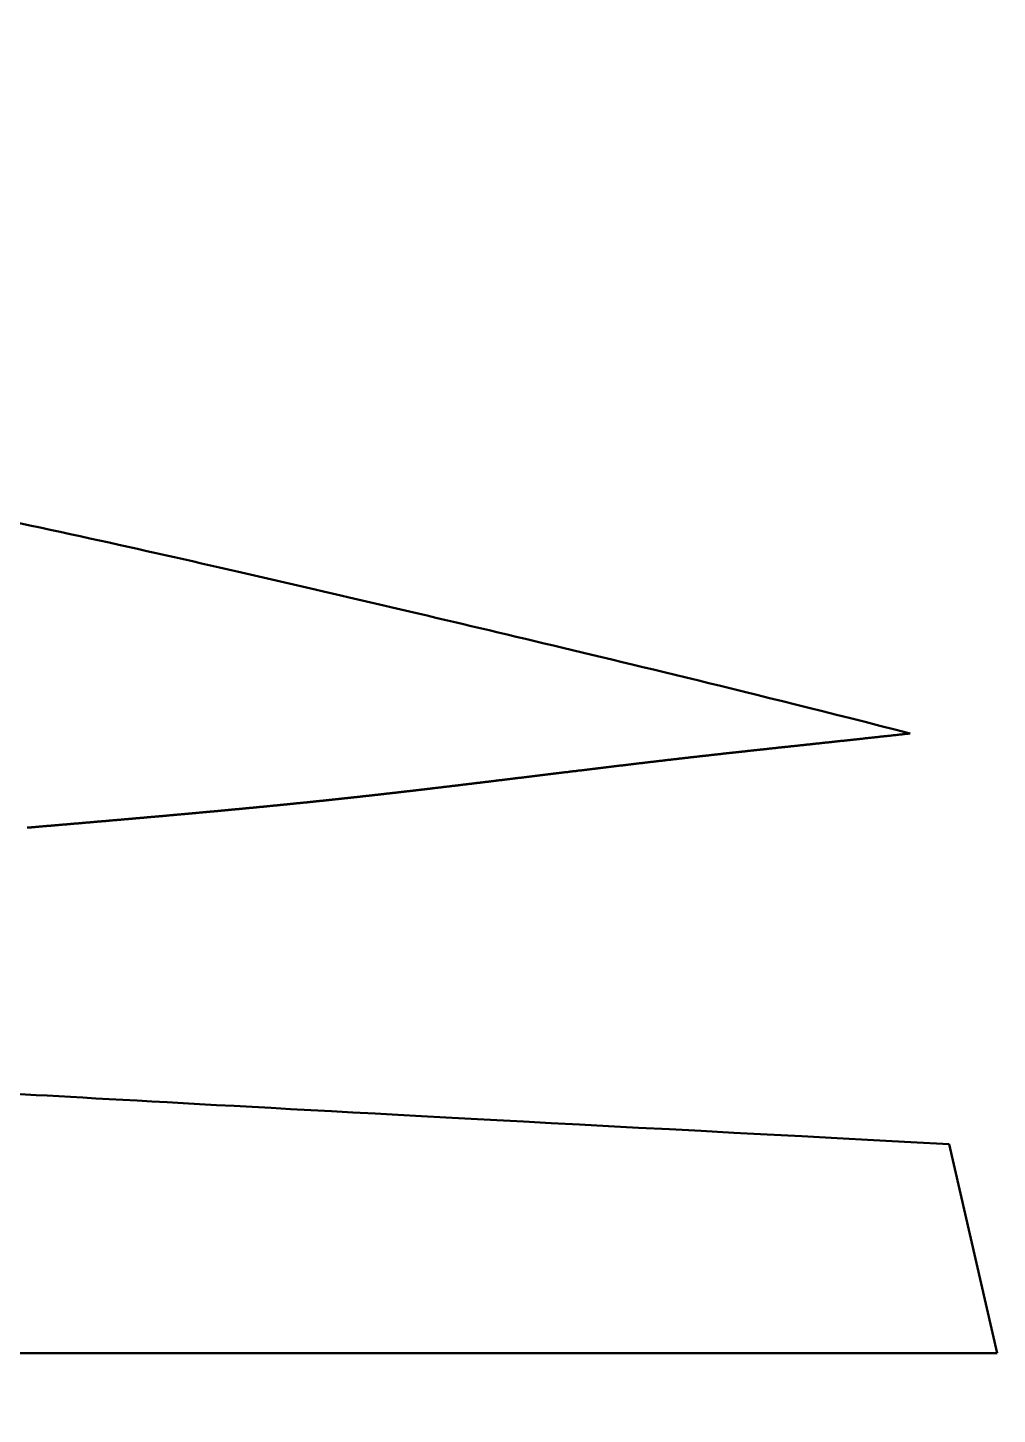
# Model space of a CAD drawing. Header units: millimetres. Extents: x -237 to 1000, y -57 to 526.
# Drawn here: x 389.7 to 450, y 334.2 to 420.4 of the extents above; entities that cross this region are included whole.
import ezdxf

# ---------------------------------------------------------------- set-up
doc = ezdxf.new("R2010")
doc.units = ezdxf.units.MM
doc.layers.add('Rez', color=30, linetype='Continuous', lineweight=50, true_color=0xff7f00)

# ---------------------------------------------------------------- blocks, each defined once
blk = doc.blocks.new('paluba')
at = {"layer": 'Rez'}
blk.add_open_spline([(59, 118), (99.863, 117.933), (138.777, 117.325), (167.556, 116.514), (199.579, 114.082), (229, 110), (253.693, 105.57), (283.892, 98.071), (321.995, 86.924), (354.017, 76.993), (375.095, 69.696), (383.202, 67.264), (402.457, 60.171), (417, 55)], degree=4, dxfattribs=at)
blk = doc.blocks.new('Bok')
at = {"layer": 'Rez'}
for q in [(436, 13), (50, 0)]:
    blk.add_line((439, 0), q, dxfattribs=at)
blk.add_open_spline([(201.554, 24), (216.628, 23.827), (233.191, 23.5), (250, 23), (267.266, 22.387), (281.734, 21.7), (297.61, 20.849), (313, 20), (336.366, 18.623), (348, 18), (366.513, 16.79), (384.516, 15.709), (436, 13)], degree=3, dxfattribs=at)
blk = doc.blocks.new('Stranica')
at = {"layer": 'Rez'}
for p, q in [((-433.514, -14.682), (-433.59, -14.674)), ((-433.438, -14.69), (-433.514, -14.682)), ((-433.362, -14.699), (-433.438, -14.69)), ((-433.286, -14.707), (-433.362, -14.699)), ((-433.211, -14.715), (-433.286, -14.707)), ((-433.136, -14.723), (-433.211, -14.715)), ((-433.061, -14.732), (-433.136, -14.723)), ((-432.987, -14.74), (-433.061, -14.732)), ((-432.913, -14.748), (-432.987, -14.74)), ((-432.839, -14.756), (-432.913, -14.748)), ((-432.765, -14.764), (-432.839, -14.756)), ((-432.691, -14.772), (-432.765, -14.764)), ((-432.618, -14.78), (-432.691, -14.772)), ((-432.545, -14.788), (-432.618, -14.78)), ((-432.473, -14.796), (-432.545, -14.788)), ((-432.4, -14.804), (-432.473, -14.796)), ((-432.328, -14.812), (-432.4, -14.804)), ((-432.257, -14.82), (-432.328, -14.812)), ((-432.185, -14.827), (-432.257, -14.82)), ((-432.114, -14.835), (-432.185, -14.827)), ((-432.043, -14.843), (-432.114, -14.835)), ((-431.972, -14.851), (-432.043, -14.843)), ((-431.901, -14.858), (-431.972, -14.851)), ((-431.831, -14.866), (-431.901, -14.858)), ((-431.761, -14.874), (-431.831, -14.866)), ((-431.691, -14.881), (-431.761, -14.874)), ((-431.621, -14.889), (-431.691, -14.881)), ((-431.552, -14.896), (-431.621, -14.889)), ((-431.483, -14.904), (-431.552, -14.896)), ((-431.414, -14.911), (-431.483, -14.904)), ((-431.346, -14.919), (-431.414, -14.911)), ((-431.277, -14.926), (-431.346, -14.919)), ((-431.209, -14.933), (-431.277, -14.926)), ((-431.141, -14.941), (-431.209, -14.933)), ((-431.074, -14.948), (-431.141, -14.941)), ((-431.006, -14.955), (-431.074, -14.948)), ((-430.939, -14.963), (-431.006, -14.955)), ((-430.872, -14.97), (-430.939, -14.963)), ((-430.805, -14.977), (-430.872, -14.97)), ((-430.739, -14.984), (-430.805, -14.977)), ((-430.673, -14.992), (-430.739, -14.984)), ((-430.607, -14.999), (-430.673, -14.992)), ((-430.541, -15.006), (-430.607, -14.999)), ((-430.475, -15.013), (-430.541, -15.006)), ((-430.41, -15.02), (-430.475, -15.013)), ((-430.345, -15.027), (-430.41, -15.02)), ((-430.28, -15.034), (-430.345, -15.027)), ((-430.215, -15.041), (-430.28, -15.034)), ((-430.15, -15.048), (-430.215, -15.041)), ((-430.086, -15.055), (-430.15, -15.048)), ((-430.022, -15.062), (-430.086, -15.055)), ((-429.958, -15.069), (-430.022, -15.062)), ((-429.895, -15.076), (-429.958, -15.069)), ((-429.831, -15.083), (-429.895, -15.076)), ((-429.768, -15.089), (-429.831, -15.083)), ((-429.705, -15.096), (-429.768, -15.089)), ((-429.642, -15.103), (-429.705, -15.096)), ((-429.579, -15.11), (-429.642, -15.103)), ((-429.517, -15.116), (-429.579, -15.11)), ((-429.455, -15.123), (-429.517, -15.116)), ((-429.392, -15.13), (-429.455, -15.123)), ((-429.331, -15.137), (-429.392, -15.13)), ((-429.269, -15.143), (-429.331, -15.137)), ((-429.208, -15.15), (-429.269, -15.143)), ((-429.146, -15.156), (-429.208, -15.15)), ((-429.085, -15.163), (-429.146, -15.156)), ((-429.024, -15.17), (-429.085, -15.163)), ((-428.964, -15.176), (-429.024, -15.17)), ((-428.903, -15.183), (-428.964, -15.176)), ((-428.843, -15.189), (-428.903, -15.183)), ((-428.782, -15.196), (-428.843, -15.189)), ((-428.722, -15.202), (-428.782, -15.196)), ((-428.663, -15.208), (-428.722, -15.202)), ((-428.603, -15.215), (-428.663, -15.208)), ((-428.544, -15.221), (-428.603, -15.215)), ((-428.484, -15.228), (-428.544, -15.221)), ((-428.425, -15.234), (-428.484, -15.228)), ((-428.366, -15.24), (-428.425, -15.234)), ((-428.308, -15.247), (-428.366, -15.24)), ((-428.249, -15.253), (-428.308, -15.247)), ((-428.191, -15.259), (-428.249, -15.253)), ((-428.132, -15.265), (-428.191, -15.259)), ((-428.074, -15.272), (-428.132, -15.265)), ((-428.016, -15.278), (-428.074, -15.272)), ((-427.959, -15.284), (-428.016, -15.278)), ((-427.901, -15.29), (-427.959, -15.284)), ((-427.844, -15.296), (-427.901, -15.29)), ((-427.786, -15.303), (-427.844, -15.296)), ((-427.729, -15.309), (-427.786, -15.303)), ((-427.672, -15.315), (-427.729, -15.309)), ((-427.615, -15.321), (-427.672, -15.315)), ((-427.559, -15.327), (-427.615, -15.321)), ((-427.502, -15.333), (-427.559, -15.327)), ((-427.446, -15.339), (-427.502, -15.333)), ((-427.39, -15.345), (-427.446, -15.339)), ((-427.333, -15.351), (-427.39, -15.345)), ((-427.278, -15.357), (-427.333, -15.351)), ((-427.222, -15.363), (-427.278, -15.357)), ((-427.166, -15.369), (-427.222, -15.363)), ((-427.111, -15.375), (-427.166, -15.369)), ((-427.055, -15.381), (-427.111, -15.375)), ((-427, -15.387), (-427.055, -15.381)), ((-426.945, -15.393), (-427, -15.387)), ((-426.89, -15.399), (-426.945, -15.393)), ((-426.835, -15.404), (-426.89, -15.399)), ((-426.78, -15.41), (-426.835, -15.404)), ((-426.726, -15.416), (-426.78, -15.41)), ((-426.672, -15.422), (-426.726, -15.416)), ((-426.617, -15.428), (-426.672, -15.422)), ((-426.563, -15.434), (-426.617, -15.428)), ((-426.509, -15.439), (-426.563, -15.434)), ((-426.455, -15.445), (-426.509, -15.439)), ((-426.401, -15.451), (-426.455, -15.445)), ((-426.348, -15.457), (-426.401, -15.451)), ((-426.294, -15.462), (-426.348, -15.457)), ((-426.241, -15.468), (-426.294, -15.462)), ((-426.187, -15.474), (-426.241, -15.468)), ((-426.134, -15.48), (-426.187, -15.474)), ((-426.081, -15.485), (-426.134, -15.48)), ((-426.028, -15.491), (-426.081, -15.485)), ((-425.975, -15.497), (-426.028, -15.491)), ((-425.922, -15.502), (-425.975, -15.497)), ((-425.87, -15.508), (-425.922, -15.502)), ((-425.817, -15.514), (-425.87, -15.508)), ((-425.765, -15.519), (-425.817, -15.514)), ((-425.712, -15.525), (-425.765, -15.519)), ((-425.66, -15.531), (-425.712, -15.525)), ((-425.608, -15.536), (-425.66, -15.531)), ((-425.556, -15.542), (-425.608, -15.536)), ((-425.504, -15.547), (-425.556, -15.542)), ((-425.452, -15.553), (-425.504, -15.547)), ((-425.4, -15.558), (-425.452, -15.553)), ((-425.348, -15.564), (-425.4, -15.558)), ((-425.297, -15.57), (-425.348, -15.564)), ((-425.245, -15.575), (-425.297, -15.57)), ((-425.194, -15.581), (-425.245, -15.575)), ((-425.143, -15.586), (-425.194, -15.581)), ((-425.091, -15.592), (-425.143, -15.586)), ((-425.04, -15.597), (-425.091, -15.592)), ((-424.989, -15.603), (-425.04, -15.597)), ((-424.938, -15.608), (-424.989, -15.603)), ((-424.887, -15.614), (-424.938, -15.608)), ((-424.836, -15.619), (-424.887, -15.614)), ((-424.786, -15.625), (-424.836, -15.619)), ((-424.735, -15.63), (-424.786, -15.625)), ((-424.684, -15.635), (-424.735, -15.63)), ((-424.634, -15.641), (-424.684, -15.635)), ((-424.583, -15.646), (-424.634, -15.641)), ((-424.533, -15.652), (-424.583, -15.646)), ((-424.483, -15.657), (-424.533, -15.652)), ((-424.432, -15.663), (-424.483, -15.657)), ((-424.382, -15.668), (-424.432, -15.663)), ((-424.332, -15.673), (-424.382, -15.668)), ((-424.282, -15.679), (-424.332, -15.673)), ((-424.232, -15.684), (-424.282, -15.679)), ((-424.182, -15.69), (-424.232, -15.684)), ((-424.132, -15.695), (-424.182, -15.69)), ((-424.082, -15.7), (-424.132, -15.695)), ((-424.033, -15.706), (-424.082, -15.7)), ((-423.983, -15.711), (-424.033, -15.706)), ((-423.933, -15.717), (-423.983, -15.711)), ((-423.884, -15.722), (-423.933, -15.717)), ((-423.834, -15.727), (-423.884, -15.722)), ((-423.785, -15.733), (-423.834, -15.727)), ((-423.735, -15.738), (-423.785, -15.733)), ((-423.686, -15.743), (-423.735, -15.738)), ((-423.636, -15.749), (-423.686, -15.743)), ((-423.587, -15.754), (-423.636, -15.749)), ((-423.538, -15.76), (-423.587, -15.754)), ((-423.488, -15.765), (-423.538, -15.76)), ((-423.439, -15.77), (-423.488, -15.765)), ((-423.39, -15.776), (-423.439, -15.77)), ((-423.341, -15.781), (-423.39, -15.776)), ((-423.292, -15.786), (-423.341, -15.781)), ((-423.243, -15.792), (-423.292, -15.786)), ((-423.193, -15.797), (-423.243, -15.792)), ((-423.144, -15.802), (-423.193, -15.797)), ((-423.095, -15.808), (-423.144, -15.802)), ((-423.046, -15.813), (-423.095, -15.808)), ((-422.997, -15.818), (-423.046, -15.813)), ((-422.949, -15.824), (-422.997, -15.818)), ((-422.9, -15.829), (-422.949, -15.824)), ((-422.851, -15.834), (-422.9, -15.829)), ((-422.802, -15.84), (-422.851, -15.834)), ((-422.753, -15.845), (-422.802, -15.84)), ((-422.704, -15.85), (-422.753, -15.845)), ((-422.655, -15.856), (-422.704, -15.85)), ((-422.607, -15.861), (-422.655, -15.856)), ((-422.558, -15.867), (-422.607, -15.861)), ((-422.509, -15.872), (-422.558, -15.867)), ((-422.46, -15.877), (-422.509, -15.872)), ((-422.411, -15.883), (-422.46, -15.877)), ((-422.363, -15.888), (-422.411, -15.883)), ((-422.314, -15.893), (-422.363, -15.888)), ((-422.265, -15.899), (-422.314, -15.893)), ((-422.216, -15.904), (-422.265, -15.899)), ((-422.168, -15.909), (-422.216, -15.904)), ((-422.119, -15.915), (-422.168, -15.909)), ((-422.07, -15.92), (-422.119, -15.915)), ((-422.021, -15.926), (-422.07, -15.92)), ((-421.973, -15.931), (-422.021, -15.926)), ((-421.924, -15.936), (-421.973, -15.931)), ((-421.875, -15.942), (-421.924, -15.936)), ((-421.826, -15.947), (-421.875, -15.942)), ((-421.777, -15.953), (-421.826, -15.947)), ((-421.729, -15.958), (-421.777, -15.953)), ((-421.68, -15.964), (-421.729, -15.958)), ((-421.631, -15.969), (-421.68, -15.964)), ((-421.582, -15.974), (-421.631, -15.969)), ((-421.533, -15.98), (-421.582, -15.974)), ((-421.484, -15.985), (-421.533, -15.98)), ((-421.435, -15.991), (-421.484, -15.985)), ((-421.386, -15.996), (-421.435, -15.991)), ((-421.337, -16.002), (-421.386, -15.996)), ((-421.288, -16.007), (-421.337, -16.002)), ((-421.239, -16.013), (-421.288, -16.007)), ((-421.19, -16.018), (-421.239, -16.013)), ((-421.141, -16.024), (-421.19, -16.018)), ((-421.092, -16.029), (-421.141, -16.024)), ((-421.043, -16.035), (-421.092, -16.029)), ((-420.994, -16.04), (-421.043, -16.035)), ((-420.944, -16.046), (-420.994, -16.04)), ((-420.895, -16.051), (-420.944, -16.046)), ((-420.846, -16.057), (-420.895, -16.051)), ((-420.796, -16.062), (-420.846, -16.057)), ((-420.747, -16.068), (-420.796, -16.062)), ((-420.698, -16.073), (-420.747, -16.068)), ((-420.648, -16.079), (-420.698, -16.073)), ((-420.599, -16.084), (-420.648, -16.079)), ((-420.549, -16.09), (-420.599, -16.084)), ((-420.499, -16.096), (-420.549, -16.09)), ((-420.45, -16.101), (-420.499, -16.096)), ((-420.4, -16.107), (-420.45, -16.101)), ((-420.35, -16.113), (-420.4, -16.107)), ((-420.3, -16.118), (-420.35, -16.113)), ((-420.251, -16.124), (-420.3, -16.118)), ((-420.201, -16.13), (-420.251, -16.124)), ((-420.151, -16.135), (-420.201, -16.13)), ((-420.101, -16.141), (-420.151, -16.135)), ((-420.05, -16.147), (-420.101, -16.141)), ((-420, -16.152), (-420.05, -16.147)), ((-419.95, -16.158), (-420, -16.152)), ((-419.9, -16.164), (-419.95, -16.158)), ((-419.849, -16.17), (-419.9, -16.164)), ((-419.799, -16.175), (-419.849, -16.17)), ((-419.748, -16.181), (-419.799, -16.175)), ((-419.698, -16.187), (-419.748, -16.181)), ((-419.647, -16.193), (-419.698, -16.187)), ((-419.596, -16.198), (-419.647, -16.193)), ((-419.545, -16.204), (-419.596, -16.198)), ((-419.494, -16.21), (-419.545, -16.204)), ((-419.443, -16.216), (-419.494, -16.21)), ((-419.392, -16.222), (-419.443, -16.216)), ((-419.341, -16.228), (-419.392, -16.222)), ((-419.29, -16.234), (-419.341, -16.228)), ((-419.239, -16.24), (-419.29, -16.234)), ((-419.187, -16.245), (-419.239, -16.24)), ((-419.136, -16.251), (-419.187, -16.245)), ((-419.084, -16.257), (-419.136, -16.251)), ((-419.033, -16.263), (-419.084, -16.257)), ((-418.981, -16.269), (-419.033, -16.263)), ((-418.929, -16.275), (-418.981, -16.269)), ((-418.877, -16.281), (-418.929, -16.275)), ((-418.825, -16.287), (-418.877, -16.281)), ((-418.773, -16.293), (-418.825, -16.287)), ((-418.721, -16.299), (-418.773, -16.293)), ((-418.669, -16.306), (-418.721, -16.299)), ((-418.616, -16.312), (-418.669, -16.306)), ((-418.564, -16.318), (-418.616, -16.312)), ((-418.511, -16.324), (-418.564, -16.318)), ((-418.459, -16.33), (-418.511, -16.324)), ((-418.406, -16.336), (-418.459, -16.33)), ((-418.353, -16.342), (-418.406, -16.336)), ((-418.301, -16.348), (-418.353, -16.342)), ((-418.248, -16.355), (-418.301, -16.348)), ((-418.195, -16.361), (-418.248, -16.355)), ((-418.142, -16.367), (-418.195, -16.361)), ((-418.089, -16.373), (-418.142, -16.367)), ((-418.036, -16.379), (-418.089, -16.373)), ((-417.983, -16.386), (-418.036, -16.379)), ((-417.929, -16.392), (-417.983, -16.386)), ((-417.876, -16.398), (-417.929, -16.392)), ((-417.823, -16.404), (-417.876, -16.398)), ((-417.769, -16.411), (-417.823, -16.404)), ((-417.715, -16.417), (-417.769, -16.411)), ((-417.662, -16.423), (-417.715, -16.417)), ((-417.608, -16.43), (-417.662, -16.423)), ((-417.554, -16.436), (-417.608, -16.43)), ((-417.501, -16.442), (-417.554, -16.436)), ((-417.447, -16.449), (-417.501, -16.442)), ((-417.393, -16.455), (-417.447, -16.449)), ((-417.339, -16.461), (-417.393, -16.455)), ((-417.285, -16.468), (-417.339, -16.461)), ((-417.231, -16.474), (-417.285, -16.468)), ((-417.177, -16.481), (-417.231, -16.474)), ((-417.122, -16.487), (-417.177, -16.481)), ((-417.068, -16.493), (-417.122, -16.487)), ((-417.014, -16.5), (-417.068, -16.493)), ((-416.959, -16.506), (-417.014, -16.5)), ((-416.905, -16.513), (-416.959, -16.506)), ((-416.851, -16.519), (-416.905, -16.513)), ((-416.796, -16.526), (-416.851, -16.519)), ((-416.741, -16.532), (-416.796, -16.526)), ((-416.687, -16.539), (-416.741, -16.532)), ((-416.632, -16.545), (-416.687, -16.539)), ((-416.577, -16.552), (-416.632, -16.545)), ((-416.523, -16.558), (-416.577, -16.552)), ((-416.468, -16.565), (-416.523, -16.558)), ((-416.413, -16.571), (-416.468, -16.565)), ((-416.358, -16.578), (-416.413, -16.571)), ((-416.303, -16.584), (-416.358, -16.578)), ((-416.248, -16.591), (-416.303, -16.584)), ((-416.193, -16.597), (-416.248, -16.591)), ((-416.138, -16.604), (-416.193, -16.597)), ((-416.082, -16.611), (-416.138, -16.604)), ((-416.027, -16.617), (-416.082, -16.611)), ((-415.972, -16.624), (-416.027, -16.617)), ((-415.917, -16.63), (-415.972, -16.624)), ((-415.861, -16.637), (-415.917, -16.63)), ((-415.806, -16.644), (-415.861, -16.637)), ((-415.751, -16.65), (-415.806, -16.644)), ((-415.695, -16.657), (-415.751, -16.65)), ((-415.64, -16.663), (-415.695, -16.657)), ((-415.584, -16.67), (-415.64, -16.663)), ((-415.529, -16.677), (-415.584, -16.67)), ((-415.473, -16.683), (-415.529, -16.677)), ((-415.417, -16.69), (-415.473, -16.683)), ((-415.362, -16.697), (-415.417, -16.69)), ((-415.306, -16.703), (-415.362, -16.697)), ((-415.25, -16.71), (-415.306, -16.703)), ((-415.195, -16.717), (-415.25, -16.71)), ((-415.139, -16.724), (-415.195, -16.717)), ((-415.083, -16.73), (-415.139, -16.724)), ((-415.027, -16.737), (-415.083, -16.73)), ((-414.971, -16.744), (-415.027, -16.737)), ((-414.915, -16.75), (-414.971, -16.744)), ((-414.86, -16.757), (-414.915, -16.75)), ((-414.804, -16.764), (-414.86, -16.757)), ((-414.748, -16.771), (-414.804, -16.764)), ((-414.692, -16.777), (-414.748, -16.771)), ((-414.636, -16.784), (-414.692, -16.777)), ((-414.58, -16.791), (-414.636, -16.784)), ((-414.524, -16.798), (-414.58, -16.791)), ((-414.467, -16.804), (-414.524, -16.798)), ((-414.411, -16.811), (-414.467, -16.804)), ((-414.355, -16.818), (-414.411, -16.811)), ((-414.299, -16.825), (-414.355, -16.818)), ((-414.243, -16.832), (-414.299, -16.825)), ((-414.187, -16.838), (-414.243, -16.832)), ((-414.131, -16.845), (-414.187, -16.838)), ((-414.074, -16.852), (-414.131, -16.845)), ((-414.018, -16.859), (-414.074, -16.852)), ((-413.962, -16.865), (-414.018, -16.859)), ((-413.906, -16.872), (-413.962, -16.865)), ((-413.849, -16.879), (-413.906, -16.872)), ((-413.793, -16.886), (-413.849, -16.879)), ((-413.737, -16.893), (-413.793, -16.886)), ((-413.681, -16.9), (-413.737, -16.893)), ((-413.624, -16.906), (-413.681, -16.9)), ((-413.568, -16.913), (-413.624, -16.906)), ((-413.512, -16.92), (-413.568, -16.913)), ((-413.455, -16.927), (-413.512, -16.92)), ((-413.399, -16.934), (-413.455, -16.927)), ((-413.343, -16.94), (-413.399, -16.934)), ((-413.286, -16.947), (-413.343, -16.94)), ((-413.23, -16.954), (-413.286, -16.947)), ((-413.174, -16.961), (-413.23, -16.954)), ((-413.117, -16.968), (-413.174, -16.961)), ((-413.061, -16.975), (-413.117, -16.968)), ((-413.004, -16.982), (-413.061, -16.975)), ((-412.948, -16.988), (-413.004, -16.982)), ((-412.892, -16.995), (-412.948, -16.988)), ((-412.835, -17.002), (-412.892, -16.995)), ((-412.779, -17.009), (-412.835, -17.002)), ((-412.723, -17.016), (-412.779, -17.009)), ((-412.666, -17.023), (-412.723, -17.016)), ((-412.61, -17.029), (-412.666, -17.023)), ((-412.554, -17.036), (-412.61, -17.029)), ((-412.497, -17.043), (-412.554, -17.036)), ((-412.441, -17.05), (-412.497, -17.043)), ((-412.385, -17.057), (-412.441, -17.05)), ((-412.328, -17.064), (-412.385, -17.057)), ((-412.272, -17.071), (-412.328, -17.064)), ((-412.216, -17.077), (-412.272, -17.071)), ((-412.159, -17.084), (-412.216, -17.077)), ((-412.103, -17.091), (-412.159, -17.084)), ((-412.047, -17.098), (-412.103, -17.091)), ((-411.991, -17.105), (-412.047, -17.098)), ((-411.934, -17.112), (-411.991, -17.105)), ((-411.878, -17.118), (-411.934, -17.112)), ((-411.822, -17.125), (-411.878, -17.118)), ((-411.766, -17.132), (-411.822, -17.125)), ((-411.709, -17.139), (-411.766, -17.132)), ((-411.653, -17.146), (-411.709, -17.139)), ((-411.597, -17.153), (-411.653, -17.146)), ((-411.541, -17.16), (-411.597, -17.153)), ((-411.485, -17.166), (-411.541, -17.16)), ((-411.429, -17.173), (-411.485, -17.166)), ((-411.373, -17.18), (-411.429, -17.173)), ((-411.317, -17.187), (-411.373, -17.18)), ((-411.261, -17.194), (-411.317, -17.187)), ((-411.205, -17.201), (-411.261, -17.194)), ((-411.149, -17.207), (-411.205, -17.201)), ((-411.093, -17.214), (-411.149, -17.207)), ((-411.037, -17.221), (-411.093, -17.214)), ((-410.981, -17.228), (-411.037, -17.221)), ((-410.925, -17.235), (-410.981, -17.228)), ((-410.869, -17.241), (-410.925, -17.235)), ((-410.813, -17.248), (-410.869, -17.241)), ((-410.757, -17.255), (-410.813, -17.248)), ((-410.702, -17.262), (-410.757, -17.255)), ((-410.646, -17.269), (-410.702, -17.262)), ((-410.59, -17.276), (-410.646, -17.269)), ((-410.535, -17.282), (-410.59, -17.276)), ((-410.479, -17.289), (-410.535, -17.282)), ((-410.423, -17.296), (-410.479, -17.289)), ((-410.368, -17.303), (-410.423, -17.296)), ((-410.312, -17.309), (-410.368, -17.303)), ((-410.257, -17.316), (-410.312, -17.309)), ((-410.201, -17.323), (-410.257, -17.316)), ((-410.146, -17.33), (-410.201, -17.323)), ((-410.09, -17.336), (-410.146, -17.33)), ((-410.035, -17.343), (-410.09, -17.336)), ((-409.98, -17.35), (-410.035, -17.343)), ((-409.924, -17.357), (-409.98, -17.35)), ((-409.869, -17.363), (-409.924, -17.357)), ((-409.814, -17.37), (-409.869, -17.363)), ((-409.759, -17.377), (-409.814, -17.37)), ((-409.704, -17.384), (-409.759, -17.377)), ((-409.649, -17.39), (-409.704, -17.384)), ((-409.594, -17.397), (-409.649, -17.39)), ((-409.539, -17.404), (-409.594, -17.397)), ((-409.484, -17.411), (-409.539, -17.404)), ((-409.429, -17.417), (-409.484, -17.411)), ((-409.374, -17.424), (-409.429, -17.417)), ((-409.319, -17.431), (-409.374, -17.424)), ((-409.265, -17.437), (-409.319, -17.431)), ((-409.21, -17.444), (-409.265, -17.437)), ((-409.155, -17.451), (-409.21, -17.444)), ((-409.101, -17.457), (-409.155, -17.451)), ((-409.046, -17.464), (-409.101, -17.457)), ((-408.992, -17.471), (-409.046, -17.464)), ((-408.937, -17.477), (-408.992, -17.471)), ((-408.883, -17.484), (-408.937, -17.477)), ((-408.829, -17.49), (-408.883, -17.484)), ((-408.774, -17.497), (-408.829, -17.49)), ((-408.72, -17.504), (-408.774, -17.497)), ((-408.666, -17.51), (-408.72, -17.504)), ((-408.612, -17.517), (-408.666, -17.51)), ((-408.558, -17.523), (-408.612, -17.517)), ((-408.504, -17.53), (-408.558, -17.523)), ((-408.45, -17.537), (-408.504, -17.53)), ((-408.396, -17.543), (-408.45, -17.537)), ((-408.342, -17.55), (-408.396, -17.543)), ((-408.289, -17.556), (-408.342, -17.55)), ((-408.235, -17.563), (-408.289, -17.556)), ((-408.181, -17.569), (-408.235, -17.563)), ((-408.128, -17.576), (-408.181, -17.569)), ((-408.074, -17.582), (-408.128, -17.576)), ((-408.021, -17.589), (-408.074, -17.582)), ((-407.968, -17.595), (-408.021, -17.589)), ((-407.914, -17.602), (-407.968, -17.595)), ((-407.861, -17.608), (-407.914, -17.602)), ((-407.808, -17.615), (-407.861, -17.608)), ((-407.755, -17.621), (-407.808, -17.615)), ((-407.702, -17.628), (-407.755, -17.621)), ((-407.649, -17.634), (-407.702, -17.628)), ((-407.596, -17.64), (-407.649, -17.634)), ((-407.544, -17.647), (-407.596, -17.64)), ((-407.491, -17.653), (-407.544, -17.647)), ((-407.438, -17.66), (-407.491, -17.653)), ((-407.386, -17.666), (-407.438, -17.66)), ((-407.333, -17.672), (-407.386, -17.666)), ((-407.281, -17.679), (-407.333, -17.672)), ((-407.229, -17.685), (-407.281, -17.679)), ((-407.176, -17.691), (-407.229, -17.685)), ((-407.124, -17.698), (-407.176, -17.691)), ((-407.072, -17.704), (-407.124, -17.698)), ((-407.02, -17.71), (-407.072, -17.704)), ((-406.968, -17.717), (-407.02, -17.71)), ((-406.916, -17.723), (-406.968, -17.717)), ((-406.865, -17.729), (-406.916, -17.723)), ((-406.813, -17.736), (-406.865, -17.729)), ((-406.762, -17.742), (-406.813, -17.736)), ((-406.71, -17.748), (-406.762, -17.742)), ((-406.659, -17.754), (-406.71, -17.748)), ((-406.607, -17.76), (-406.659, -17.754)), ((-406.556, -17.767), (-406.607, -17.76)), ((-406.505, -17.773), (-406.556, -17.767)), ((-406.454, -17.779), (-406.505, -17.773)), ((-406.403, -17.785), (-406.454, -17.779)), ((-406.352, -17.791), (-406.403, -17.785)), ((-406.301, -17.797), (-406.352, -17.791)), ((-406.251, -17.804), (-406.301, -17.797)), ((-406.2, -17.81), (-406.251, -17.804)), ((-406.15, -17.816), (-406.2, -17.81)), ((-406.099, -17.822), (-406.15, -17.816)), ((-406.049, -17.828), (-406.099, -17.822)), ((-405.999, -17.834), (-406.049, -17.828)), ((-405.949, -17.84), (-405.999, -17.834)), ((-405.899, -17.846), (-405.949, -17.84)), ((-405.849, -17.852), (-405.899, -17.846)), ((-405.799, -17.858), (-405.849, -17.852)), ((-405.749, -17.864), (-405.799, -17.858)), ((-405.7, -17.87), (-405.749, -17.864)), ((-405.65, -17.876), (-405.7, -17.87)), ((-405.601, -17.882), (-405.65, -17.876)), ((-405.551, -17.888), (-405.601, -17.882)), ((-405.502, -17.894), (-405.551, -17.888)), ((-405.453, -17.9), (-405.502, -17.894)), ((-405.404, -17.906), (-405.453, -17.9)), ((-405.355, -17.911), (-405.404, -17.906)), ((-405.306, -17.917), (-405.355, -17.911)), ((-405.258, -17.923), (-405.306, -17.917)), ((-405.209, -17.929), (-405.258, -17.923)), ((-405.161, -17.935), (-405.209, -17.929)), ((-405.112, -17.94), (-405.161, -17.935)), ((-405.064, -17.946), (-405.112, -17.94)), ((-405.016, -17.952), (-405.064, -17.946)), ((-404.968, -17.958), (-405.016, -17.952)), ((-404.92, -17.963), (-404.968, -17.958)), ((-404.872, -17.969), (-404.92, -17.963)), ((-404.824, -17.975), (-404.872, -17.969)), ((-404.777, -17.981), (-404.824, -17.975)), ((-404.729, -17.986), (-404.777, -17.981)), ((-404.682, -17.992), (-404.729, -17.986)), ((-404.635, -17.998), (-404.682, -17.992)), ((-404.587, -18.003), (-404.635, -17.998)), ((-404.54, -18.009), (-404.587, -18.003)), ((-404.493, -18.014), (-404.54, -18.009)), ((-404.446, -18.02), (-404.493, -18.014)), ((-404.399, -18.026), (-404.446, -18.02)), ((-404.353, -18.031), (-404.399, -18.026)), ((-404.306, -18.037), (-404.353, -18.031)), ((-404.259, -18.042), (-404.306, -18.037)), ((-404.213, -18.048), (-404.259, -18.042)), ((-404.167, -18.053), (-404.213, -18.048)), ((-404.12, -18.059), (-404.167, -18.053)), ((-404.074, -18.064), (-404.12, -18.059)), ((-404.028, -18.07), (-404.074, -18.064)), ((-403.982, -18.075), (-404.028, -18.07)), ((-403.936, -18.081), (-403.982, -18.075)), ((-403.89, -18.086), (-403.936, -18.081)), ((-403.844, -18.091), (-403.89, -18.086)), ((-403.799, -18.097), (-403.844, -18.091)), ((-403.753, -18.102), (-403.799, -18.097)), ((-403.708, -18.108), (-403.753, -18.102)), ((-403.662, -18.113), (-403.708, -18.108)), ((-403.617, -18.118), (-403.662, -18.113)), ((-403.572, -18.124), (-403.617, -18.118)), ((-403.527, -18.129), (-403.572, -18.124)), ((-403.482, -18.134), (-403.527, -18.129)), ((-403.437, -18.139), (-403.482, -18.134)), ((-403.392, -18.145), (-403.437, -18.139)), ((-403.347, -18.15), (-403.392, -18.145)), ((-403.303, -18.155), (-403.347, -18.15)), ((-403.258, -18.161), (-403.303, -18.155)), ((-403.213, -18.166), (-403.258, -18.161)), ((-403.169, -18.171), (-403.213, -18.166)), ((-403.125, -18.176), (-403.169, -18.171)), ((-403.08, -18.181), (-403.125, -18.176)), ((-403.036, -18.187), (-403.08, -18.181)), ((-402.992, -18.192), (-403.036, -18.187)), ((-402.948, -18.197), (-402.992, -18.192)), ((-402.904, -18.202), (-402.948, -18.197)), ((-402.86, -18.207), (-402.904, -18.202)), ((-402.816, -18.212), (-402.86, -18.207)), ((-402.773, -18.217), (-402.816, -18.212)), ((-402.729, -18.222), (-402.773, -18.217)), ((-402.685, -18.227), (-402.729, -18.222)), ((-402.642, -18.233), (-402.685, -18.227)), ((-402.598, -18.238), (-402.642, -18.233)), ((-402.555, -18.243), (-402.598, -18.238)), ((-402.512, -18.248), (-402.555, -18.243)), ((-402.469, -18.253), (-402.512, -18.248)), ((-402.426, -18.258), (-402.469, -18.253)), ((-402.382, -18.263), (-402.426, -18.258)), ((-402.34, -18.268), (-402.382, -18.263)), ((-402.297, -18.273), (-402.34, -18.268)), ((-402.254, -18.278), (-402.297, -18.273)), ((-402.211, -18.283), (-402.254, -18.278)), ((-402.168, -18.288), (-402.211, -18.283)), ((-402.126, -18.292), (-402.168, -18.288)), ((-402.083, -18.297), (-402.126, -18.292)), ((-402.041, -18.302), (-402.083, -18.297)), ((-401.998, -18.307), (-402.041, -18.302)), ((-401.956, -18.312), (-401.998, -18.307)), ((-401.914, -18.317), (-401.956, -18.312)), ((-401.871, -18.322), (-401.914, -18.317)), ((-401.829, -18.327), (-401.871, -18.322)), ((-401.787, -18.332), (-401.829, -18.327)), ((-401.745, -18.336), (-401.787, -18.332)), ((-401.703, -18.341), (-401.745, -18.336)), ((-401.661, -18.346), (-401.703, -18.341)), ((-401.619, -18.351), (-401.661, -18.346)), ((-401.578, -18.356), (-401.619, -18.351)), ((-401.536, -18.36), (-401.578, -18.356)), ((-401.494, -18.365), (-401.536, -18.36)), ((-401.453, -18.37), (-401.494, -18.365)), ((-401.411, -18.375), (-401.453, -18.37)), ((-401.37, -18.379), (-401.411, -18.375)), ((-401.328, -18.384), (-401.37, -18.379)), ((-401.287, -18.389), (-401.328, -18.384)), ((-401.245, -18.394), (-401.287, -18.389)), ((-401.204, -18.398), (-401.245, -18.394)), ((-401.163, -18.403), (-401.204, -18.398)), ((-401.122, -18.408), (-401.163, -18.403)), ((-401.081, -18.412), (-401.122, -18.408)), ((-401.04, -18.417), (-401.081, -18.412)), ((-400.999, -18.422), (-401.04, -18.417)), ((-400.958, -18.426), (-400.999, -18.422)), ((-400.917, -18.431), (-400.958, -18.426)), ((-400.876, -18.436), (-400.917, -18.431)), ((-400.836, -18.44), (-400.876, -18.436)), ((-400.795, -18.445), (-400.836, -18.44)), ((-400.754, -18.449), (-400.795, -18.445)), ((-400.714, -18.454), (-400.754, -18.449)), ((-400.673, -18.459), (-400.714, -18.454)), ((-400.633, -18.463), (-400.673, -18.459)), ((-400.592, -18.468), (-400.633, -18.463)), ((-400.552, -18.472), (-400.592, -18.468)), ((-400.511, -18.477), (-400.552, -18.472)), ((-400.471, -18.481), (-400.511, -18.477)), ((-400.431, -18.486), (-400.471, -18.481)), ((-400.391, -18.49), (-400.431, -18.486)), ((-400.35, -18.495), (-400.391, -18.49)), ((-400.31, -18.499), (-400.35, -18.495)), ((-400.27, -18.504), (-400.31, -18.499)), ((-400.23, -18.508), (-400.27, -18.504)), ((-400.19, -18.513), (-400.23, -18.508)), ((-400.15, -18.517), (-400.19, -18.513)), ((-400.11, -18.522), (-400.15, -18.517)), ((-400.071, -18.526), (-400.11, -18.522)), ((-400.031, -18.531), (-400.071, -18.526)), ((-399.991, -18.535), (-400.031, -18.531)), ((-399.951, -18.54), (-399.991, -18.535)), ((-399.912, -18.544), (-399.951, -18.54)), ((-399.872, -18.548), (-399.912, -18.544)), ((-399.832, -18.553), (-399.872, -18.548)), ((-399.793, -18.557), (-399.832, -18.553)), ((-399.753, -18.562), (-399.793, -18.557)), ((-399.714, -18.566), (-399.753, -18.562)), ((-399.674, -18.57), (-399.714, -18.566)), ((-399.635, -18.575), (-399.674, -18.57)), ((-399.595, -18.579), (-399.635, -18.575)), ((-399.556, -18.583), (-399.595, -18.579)), ((-399.517, -18.588), (-399.556, -18.583)), ((-399.477, -18.592), (-399.517, -18.588)), ((-399.438, -18.596), (-399.477, -18.592)), ((-399.399, -18.601), (-399.438, -18.596)), ((-399.36, -18.605), (-399.399, -18.601)), ((-399.321, -18.609), (-399.36, -18.605)), ((-399.282, -18.614), (-399.321, -18.609)), ((-399.243, -18.618), (-399.282, -18.614)), ((-399.203, -18.622), (-399.243, -18.618)), ((-399.164, -18.627), (-399.203, -18.622)), ((-399.125, -18.631), (-399.164, -18.627)), ((-399.086, -18.635), (-399.125, -18.631)), ((-399.048, -18.639), (-399.086, -18.635)), ((-399.009, -18.644), (-399.048, -18.639)), ((-398.97, -18.648), (-399.009, -18.644)), ((-398.931, -18.652), (-398.97, -18.648)), ((-398.892, -18.656), (-398.931, -18.652)), ((-398.853, -18.661), (-398.892, -18.656)), ((-398.814, -18.665), (-398.853, -18.661)), ((-398.776, -18.669), (-398.814, -18.665)), ((-398.737, -18.673), (-398.776, -18.669)), ((-398.698, -18.677), (-398.737, -18.673)), ((-398.66, -18.682), (-398.698, -18.677)), ((-398.621, -18.686), (-398.66, -18.682)), ((-398.582, -18.69), (-398.621, -18.686)), ((-398.544, -18.694), (-398.582, -18.69)), ((-398.505, -18.698), (-398.544, -18.694)), ((-398.467, -18.703), (-398.505, -18.698)), ((-398.428, -18.707), (-398.467, -18.703)), ((-398.389, -18.711), (-398.428, -18.707)), ((-398.351, -18.715), (-398.389, -18.711)), ((-398.312, -18.719), (-398.351, -18.715)), ((-398.274, -18.723), (-398.312, -18.719)), ((-398.235, -18.728), (-398.274, -18.723)), ((-398.197, -18.732), (-398.235, -18.728)), ((-398.159, -18.736), (-398.197, -18.732)), ((-398.12, -18.74), (-398.159, -18.736)), ((-398.082, -18.744), (-398.12, -18.74)), ((-398.043, -18.748), (-398.082, -18.744)), ((-398.005, -18.752), (-398.043, -18.748)), ((-397.967, -18.756), (-398.005, -18.752)), ((-397.928, -18.76), (-397.967, -18.756)), ((-397.89, -18.765), (-397.928, -18.76)), ((-397.852, -18.769), (-397.89, -18.765)), ((-397.813, -18.773), (-397.852, -18.769)), ((-397.775, -18.777), (-397.813, -18.773)), ((-397.737, -18.781), (-397.775, -18.777)), ((-397.699, -18.785), (-397.737, -18.781)), ((-397.66, -18.789), (-397.699, -18.785)), ((-397.622, -18.793), (-397.66, -18.789)), ((-397.584, -18.797), (-397.622, -18.793)), ((-397.546, -18.801), (-397.584, -18.797)), ((-397.507, -18.805), (-397.546, -18.801)), ((-397.469, -18.809), (-397.507, -18.805)), ((-397.431, -18.813), (-397.469, -18.809)), ((-397.393, -18.817), (-397.431, -18.813)), ((-397.354, -18.821), (-397.393, -18.817)), ((-397.316, -18.825), (-397.354, -18.821)), ((-397.278, -18.829), (-397.316, -18.825)), ((-397.24, -18.833), (-397.278, -18.829)), ((-397.202, -18.838), (-397.24, -18.833)), ((-397.163, -18.842), (-397.202, -18.838)), ((-397.125, -18.846), (-397.163, -18.842)), ((-397.087, -18.85), (-397.125, -18.846)), ((-397.049, -18.854), (-397.087, -18.85)), ((-397.011, -18.858), (-397.049, -18.854)), ((-396.972, -18.862), (-397.011, -18.858)), ((-396.934, -18.866), (-396.972, -18.862)), ((-396.896, -18.87), (-396.934, -18.866)), ((-396.858, -18.874), (-396.896, -18.87)), ((-396.82, -18.878), (-396.858, -18.874)), ((-396.781, -18.881), (-396.82, -18.878)), ((-396.743, -18.885), (-396.781, -18.881)), ((-396.705, -18.889), (-396.743, -18.885)), ((-396.667, -18.893), (-396.705, -18.889)), ((-396.629, -18.897), (-396.667, -18.893)), ((-396.59, -18.901), (-396.629, -18.897)), ((-396.552, -18.905), (-396.59, -18.901)), ((-396.514, -18.909), (-396.552, -18.905)), ((-396.476, -18.913), (-396.514, -18.909)), ((-396.437, -18.917), (-396.476, -18.913)), ((-396.399, -18.921), (-396.437, -18.917)), ((-396.361, -18.925), (-396.399, -18.921)), ((-396.322, -18.929), (-396.361, -18.925)), ((-396.284, -18.933), (-396.322, -18.929)), ((-396.246, -18.937), (-396.284, -18.933)), ((-396.208, -18.941), (-396.246, -18.937)), ((-396.169, -18.945), (-396.208, -18.941)), ((-396.131, -18.949), (-396.169, -18.945)), ((-396.093, -18.953), (-396.131, -18.949)), ((-396.054, -18.957), (-396.093, -18.953)), ((-396.016, -18.961), (-396.054, -18.957)), ((-395.977, -18.965), (-396.016, -18.961)), ((-395.939, -18.968), (-395.977, -18.965)), ((-395.901, -18.972), (-395.939, -18.968)), ((-395.862, -18.976), (-395.901, -18.972)), ((-395.824, -18.98), (-395.862, -18.976)), ((-395.785, -18.984), (-395.824, -18.98)), ((-395.747, -18.988), (-395.785, -18.984)), ((-395.708, -18.992), (-395.747, -18.988)), ((-395.67, -18.996), (-395.708, -18.992)), ((-395.631, -19), (-395.67, -18.996)), ((-395.593, -19.004), (-395.631, -19)), ((-395.554, -19.008), (-395.593, -19.004)), ((-395.515, -19.012), (-395.554, -19.008)), ((-395.477, -19.016), (-395.515, -19.012)), ((-395.438, -19.019), (-395.477, -19.016)), ((-395.399, -19.023), (-395.438, -19.019)), ((-395.361, -19.027), (-395.399, -19.023)), ((-395.322, -19.031), (-395.361, -19.027)), ((-395.283, -19.035), (-395.322, -19.031)), ((-395.244, -19.039), (-395.283, -19.035)), ((-395.206, -19.043), (-395.244, -19.039)), ((-395.167, -19.047), (-395.206, -19.043)), ((-395.128, -19.051), (-395.167, -19.047)), ((-395.089, -19.055), (-395.128, -19.051)), ((-395.05, -19.059), (-395.089, -19.055)), ((-395.011, -19.062), (-395.05, -19.059)), ((-394.972, -19.066), (-395.011, -19.062)), ((-394.933, -19.07), (-394.972, -19.066)), ((-394.894, -19.074), (-394.933, -19.07)), ((-394.855, -19.078), (-394.894, -19.074)), ((-394.816, -19.082), (-394.855, -19.078)), ((-394.777, -19.086), (-394.816, -19.082)), ((-394.738, -19.09), (-394.777, -19.086)), ((-394.699, -19.094), (-394.738, -19.09)), ((-394.66, -19.098), (-394.699, -19.094)), ((-394.62, -19.101), (-394.66, -19.098)), ((-394.581, -19.105), (-394.62, -19.101)), ((-394.542, -19.109), (-394.581, -19.105)), ((-394.502, -19.113), (-394.542, -19.109)), ((-394.463, -19.117), (-394.502, -19.113)), ((-394.424, -19.121), (-394.463, -19.117)), ((-394.384, -19.125), (-394.424, -19.121)), ((-394.345, -19.129), (-394.384, -19.125)), ((-394.305, -19.133), (-394.345, -19.129)), ((-394.266, -19.137), (-394.305, -19.133)), ((-394.226, -19.141), (-394.266, -19.137)), ((-394.187, -19.144), (-394.226, -19.141)), ((-394.147, -19.148), (-394.187, -19.144)), ((-394.107, -19.152), (-394.147, -19.148)), ((-394.068, -19.156), (-394.107, -19.152)), ((-394.028, -19.16), (-394.068, -19.156)), ((-393.988, -19.164), (-394.028, -19.16)), ((-393.948, -19.168), (-393.988, -19.164)), ((-393.908, -19.172), (-393.948, -19.168)), ((-393.869, -19.176), (-393.908, -19.172)), ((-393.829, -19.18), (-393.869, -19.176)), ((-393.789, -19.184), (-393.829, -19.18)), ((-393.749, -19.187), (-393.789, -19.184)), ((-393.709, -19.191), (-393.749, -19.187)), ((-393.669, -19.195), (-393.709, -19.191)), ((-393.629, -19.199), (-393.669, -19.195)), ((-393.588, -19.203), (-393.629, -19.199)), ((-393.548, -19.207), (-393.588, -19.203)), ((-393.508, -19.211), (-393.548, -19.207)), ((-393.468, -19.215), (-393.508, -19.211)), ((-393.428, -19.219), (-393.468, -19.215)), ((-393.387, -19.223), (-393.428, -19.219)), ((-393.347, -19.227), (-393.387, -19.223)), ((-393.306, -19.231), (-393.347, -19.227)), ((-393.266, -19.235), (-393.306, -19.231)), ((-393.226, -19.238), (-393.266, -19.235)), ((-393.185, -19.242), (-393.226, -19.238)), ((-393.145, -19.246), (-393.185, -19.242)), ((-393.104, -19.25), (-393.145, -19.246)), ((-393.063, -19.254), (-393.104, -19.25)), ((-393.023, -19.258), (-393.063, -19.254)), ((-392.982, -19.262), (-393.023, -19.258)), ((-392.941, -19.266), (-392.982, -19.262)), ((-392.9, -19.27), (-392.941, -19.266)), ((-392.86, -19.274), (-392.9, -19.27)), ((-392.819, -19.278), (-392.86, -19.274)), ((-392.778, -19.282), (-392.819, -19.278)), ((-392.737, -19.286), (-392.778, -19.282)), ((-392.696, -19.29), (-392.737, -19.286)), ((-392.655, -19.294), (-392.696, -19.29)), ((-392.614, -19.297), (-392.655, -19.294)), ((-392.573, -19.301), (-392.614, -19.297)), ((-392.531, -19.305), (-392.573, -19.301)), ((-392.49, -19.309), (-392.531, -19.305)), ((-392.449, -19.313), (-392.49, -19.309)), ((-392.408, -19.317), (-392.449, -19.313)), ((-392.366, -19.321), (-392.408, -19.317)), ((-392.325, -19.325), (-392.366, -19.321)), ((-392.283, -19.329), (-392.325, -19.325)), ((-392.242, -19.333), (-392.283, -19.329)), ((-392.2, -19.337), (-392.242, -19.333)), ((-392.159, -19.341), (-392.2, -19.337)), ((-392.117, -19.345), (-392.159, -19.341)), ((-392.076, -19.349), (-392.117, -19.345)), ((-392.034, -19.353), (-392.076, -19.349)), ((-391.992, -19.357), (-392.034, -19.353)), ((-391.95, -19.361), (-391.992, -19.357)), ((-391.909, -19.365), (-391.95, -19.361)), ((-391.867, -19.369), (-391.909, -19.365)), ((-391.825, -19.373), (-391.867, -19.369)), ((-391.783, -19.377), (-391.825, -19.373)), ((-391.741, -19.381), (-391.783, -19.377)), ((-391.699, -19.384), (-391.741, -19.381)), ((-391.657, -19.388), (-391.699, -19.384)), ((-391.614, -19.392), (-391.657, -19.388)), ((-391.572, -19.396), (-391.614, -19.392)), ((-391.53, -19.4), (-391.572, -19.396)), ((-391.488, -19.404), (-391.53, -19.4)), ((-391.445, -19.408), (-391.488, -19.404)), ((-391.403, -19.412), (-391.445, -19.408)), ((-391.36, -19.416), (-391.403, -19.412)), ((-391.318, -19.42), (-391.36, -19.416)), ((-391.275, -19.424), (-391.318, -19.42)), ((-391.233, -19.428), (-391.275, -19.424)), ((-391.19, -19.432), (-391.233, -19.428)), ((-391.147, -19.436), (-391.19, -19.432)), ((-391.105, -19.44), (-391.147, -19.436)), ((-391.062, -19.444), (-391.105, -19.44)), ((-391.019, -19.448), (-391.062, -19.444)), ((-390.976, -19.452), (-391.019, -19.448)), ((-390.933, -19.456), (-390.976, -19.452)), ((-390.89, -19.46), (-390.933, -19.456)), ((-390.847, -19.464), (-390.89, -19.46)), ((-390.804, -19.468), (-390.847, -19.464)), ((-390.761, -19.472), (-390.804, -19.468)), ((-390.718, -19.476), (-390.761, -19.472)), ((-390.675, -19.48), (-390.718, -19.476)), ((-390.631, -19.484), (-390.675, -19.48)), ((-390.588, -19.488), (-390.631, -19.484)), ((-390.544, -19.493), (-390.588, -19.488)), ((-390.501, -19.497), (-390.544, -19.493)), ((-390.457, -19.501), (-390.501, -19.497)), ((-390.414, -19.505), (-390.457, -19.501)), ((-390.37, -19.509), (-390.414, -19.505)), ((-390.327, -19.513), (-390.37, -19.509)), ((-390.283, -19.517), (-390.327, -19.513)), ((-390.239, -19.521), (-390.283, -19.517)), ((-390.195, -19.525), (-390.239, -19.521)), ((-390.151, -19.529), (-390.195, -19.525)), ((-390.107, -19.533), (-390.151, -19.529)), ((-390.063, -19.537), (-390.107, -19.533)), ((-390.019, -19.541), (-390.063, -19.537)), ((-389.975, -19.545), (-390.019, -19.541)), ((-389.931, -19.549), (-389.975, -19.545)), ((-389.887, -19.553), (-389.931, -19.549)), ((-389.843, -19.557), (-389.887, -19.553)), ((-389.798, -19.561), (-389.843, -19.557)), ((-389.754, -19.565), (-389.798, -19.561)), ((-389.709, -19.57), (-389.754, -19.565)), ((-389.665, -19.574), (-389.709, -19.57)), ((-389.62, -19.578), (-389.665, -19.574)), ((-389.576, -19.582), (-389.62, -19.578)), ((-389.531, -19.586), (-389.576, -19.582)), ((-389.486, -19.59), (-389.531, -19.586)), ((-389.441, -19.594), (-389.486, -19.59)), ((-389.397, -19.598), (-389.441, -19.594)), ((-389.352, -19.602), (-389.397, -19.598)), ((-389.307, -19.606), (-389.352, -19.602)), ((-389.262, -19.61), (-389.307, -19.606)), ((-389.217, -19.615), (-389.262, -19.61)), ((-389.171, -19.619), (-389.217, -19.615)), ((-389.126, -19.623), (-389.171, -19.619)), ((-389.081, -19.627), (-389.126, -19.623)), ((-389.036, -19.631), (-389.081, -19.627)), ((-388.99, -19.635), (-389.036, -19.631)), ((-388.945, -19.639), (-388.99, -19.635)), ((-388.899, -19.643), (-388.945, -19.639)), ((-388.854, -19.648), (-388.899, -19.643)), ((-388.808, -19.652), (-388.854, -19.648)), ((-388.762, -19.656), (-388.808, -19.652)), ((-388.717, -19.66), (-388.762, -19.656)), ((-388.671, -19.664), (-388.717, -19.66)), ((-388.625, -19.668), (-388.671, -19.664)), ((-388.579, -19.672), (-388.625, -19.668)), ((-388.533, -19.677), (-388.579, -19.672)), ((-388.487, -19.681), (-388.533, -19.677)), ((-388.441, -19.685), (-388.487, -19.681)), ((-388.395, -19.689), (-388.441, -19.685)), ((-388.348, -19.693), (-388.395, -19.689)), ((-388.302, -19.697), (-388.348, -19.693)), ((-388.256, -19.702), (-388.302, -19.697)), ((-388.209, -19.706), (-388.256, -19.702)), ((-388.163, -19.71), (-388.209, -19.706)), ((-388.116, -19.714), (-388.163, -19.71)), ((-388.07, -19.718), (-388.116, -19.714)), ((-388.023, -19.723), (-388.07, -19.718)), ((-387.976, -19.727), (-388.023, -19.723)), ((-387.929, -19.731), (-387.976, -19.727)), ((-387.882, -19.735), (-387.929, -19.731)), ((-387.835, -19.739), (-387.882, -19.735)), ((-387.788, -19.744), (-387.835, -19.739)), ((-387.741, -19.748), (-387.788, -19.744)), ((-387.694, -19.752), (-387.741, -19.748)), ((-387.647, -19.756), (-387.694, -19.752)), ((-387.6, -19.76), (-387.647, -19.756)), ((-387.552, -19.765), (-387.6, -19.76)), ((-387.505, -19.769), (-387.552, -19.765)), ((-387.457, -19.773), (-387.505, -19.769)), ((-387.41, -19.777), (-387.457, -19.773)), ((-387.362, -19.782), (-387.41, -19.777)), ((-387.314, -19.786), (-387.362, -19.782)), ((-387.267, -19.79), (-387.314, -19.786)), ((-387.219, -19.794), (-387.267, -19.79)), ((-387.171, -19.799), (-387.219, -19.794)), ((-387.123, -19.803), (-387.171, -19.799)), ((-387.075, -19.807), (-387.123, -19.803)), ((-387.027, -19.811), (-387.075, -19.807)), ((-386.979, -19.816), (-387.027, -19.811)), ((-386.931, -19.82), (-386.979, -19.816)), ((-386.882, -19.824), (-386.931, -19.82)), ((-386.834, -19.829), (-386.882, -19.824)), ((-386.785, -19.833), (-386.834, -19.829)), ((-386.737, -19.837), (-386.785, -19.833)), ((-386.688, -19.842), (-386.737, -19.837)), ((-386.64, -19.846), (-386.688, -19.842)), ((-386.591, -19.85), (-386.64, -19.846)), ((-386.542, -19.854), (-386.591, -19.85)), ((-386.493, -19.859), (-386.542, -19.854)), ((-386.444, -19.863), (-386.493, -19.859)), ((-386.395, -19.867), (-386.444, -19.863)), ((-386.346, -19.872), (-386.395, -19.867)), ((-386.297, -19.876), (-386.346, -19.872)), ((-386.248, -19.88), (-386.297, -19.876)), ((-386.198, -19.885), (-386.248, -19.88)), ((-386.149, -19.889), (-386.198, -19.885)), ((-386.1, -19.893), (-386.149, -19.889)), ((-386.05, -19.898), (-386.1, -19.893)), ((-386, -19.902), (-386.05, -19.898)), ((-385.951, -19.907), (-386, -19.902)), ((-385.901, -19.911), (-385.951, -19.907)), ((-385.851, -19.915), (-385.901, -19.911)), ((-385.801, -19.92), (-385.851, -19.915)), ((-385.751, -19.924), (-385.801, -19.92)), ((-385.701, -19.929), (-385.751, -19.924)), ((-385.651, -19.933), (-385.701, -19.929)), ((-385.601, -19.937), (-385.651, -19.933)), ((-385.551, -19.942), (-385.601, -19.937)), ((-385.5, -19.946), (-385.551, -19.942)), ((-385.45, -19.951), (-385.5, -19.946)), ((-385.399, -19.955), (-385.45, -19.951)), ((-385.349, -19.959), (-385.399, -19.955)), ((-385.298, -19.964), (-385.349, -19.959)), ((-385.248, -19.968), (-385.298, -19.964)), ((-385.197, -19.973), (-385.248, -19.968)), ((-385.146, -19.977), (-385.197, -19.973)), ((-385.095, -19.982), (-385.146, -19.977)), ((-385.044, -19.986), (-385.095, -19.982)), ((-384.993, -19.991), (-385.044, -19.986)), ((-384.942, -19.995), (-384.993, -19.991)), ((-384.89, -19.999), (-384.942, -19.995)), ((-384.839, -20.004), (-384.89, -19.999)), ((-384.788, -20.008), (-384.839, -20.004)), ((-384.736, -20.013), (-384.788, -20.008)), ((-384.684, -20.017), (-384.736, -20.013)), ((-384.633, -20.022), (-384.684, -20.017)), ((-384.581, -20.026), (-384.633, -20.022)), ((-384.529, -20.031), (-384.581, -20.026)), ((-384.477, -20.035), (-384.529, -20.031)), ((-384.425, -20.04), (-384.477, -20.035)), ((-384.373, -20.044), (-384.425, -20.04)), ((-384.321, -20.049), (-384.373, -20.044)), ((-384.269, -20.053), (-384.321, -20.049)), ((-384.217, -20.058), (-384.269, -20.053)), ((-384.164, -20.063), (-384.217, -20.058)), ((-384.112, -20.067), (-384.164, -20.063)), ((-384.059, -20.072), (-384.112, -20.067)), ((-384.007, -20.076), (-384.059, -20.072)), ((-383.954, -20.081), (-384.007, -20.076)), ((-383.901, -20.085), (-383.954, -20.081)), ((-383.848, -20.09), (-383.901, -20.085)), ((-383.795, -20.095), (-383.848, -20.09)), ((-383.742, -20.099), (-383.795, -20.095)), ((-383.689, -20.104), (-383.742, -20.099)), ((-383.636, -20.108), (-383.689, -20.104)), ((-383.583, -20.113), (-383.636, -20.108)), ((-383.529, -20.118), (-383.583, -20.113)), ((-383.476, -20.122), (-383.529, -20.118)), ((-383.422, -20.127), (-383.476, -20.122)), ((-383.369, -20.131), (-383.422, -20.127)), ((-383.315, -20.136), (-383.369, -20.131)), ((-383.261, -20.141), (-383.315, -20.136)), ((-383.207, -20.145), (-383.261, -20.141)), ((-383.153, -20.15), (-383.207, -20.145)), ((-383.099, -20.155), (-383.153, -20.15)), ((-383.045, -20.159), (-383.099, -20.155)), ((-382.991, -20.164), (-383.045, -20.159)), ((-382.937, -20.169), (-382.991, -20.164)), ((-382.882, -20.173), (-382.937, -20.169)), ((-382.828, -20.178), (-382.882, -20.173)), ((-382.773, -20.183), (-382.828, -20.178)), ((-382.719, -20.187), (-382.773, -20.183)), ((-382.664, -20.192), (-382.719, -20.187)), ((-382.609, -20.197), (-382.664, -20.192)), ((-382.554, -20.201), (-382.609, -20.197)), ((-382.499, -20.206), (-382.554, -20.201)), ((-382.444, -20.211), (-382.499, -20.206)), ((-382.389, -20.216), (-382.444, -20.211)), ((-382.334, -20.22), (-382.389, -20.216)), ((-382.279, -20.225), (-382.334, -20.22)), ((-382.223, -20.23), (-382.279, -20.225)), ((-382.168, -20.235), (-382.223, -20.23)), ((-382.113, -20.239), (-382.168, -20.235)), ((-382.057, -20.244), (-382.113, -20.239)), ((-382.001, -20.249), (-382.057, -20.244)), ((-381.946, -20.254), (-382.001, -20.249)), ((-381.89, -20.258), (-381.946, -20.254)), ((-381.834, -20.263), (-381.89, -20.258)), ((-381.778, -20.268), (-381.834, -20.263)), ((-381.722, -20.273), (-381.778, -20.268)), ((-381.666, -20.277), (-381.722, -20.273)), ((-381.61, -20.282), (-381.666, -20.277)), ((-381.554, -20.287), (-381.61, -20.282)), ((-381.498, -20.292), (-381.554, -20.287)), ((-381.442, -20.297), (-381.498, -20.292)), ((-381.385, -20.301), (-381.442, -20.297)), ((-381.329, -20.306), (-381.385, -20.301)), ((-381.272, -20.311), (-381.329, -20.306)), ((-381.216, -20.316), (-381.272, -20.311)), ((-381.159, -20.321), (-381.216, -20.316)), ((-381.102, -20.326), (-381.159, -20.321)), ((-381.046, -20.33), (-381.102, -20.326)), ((-380.989, -20.335), (-381.046, -20.33)), ((-380.932, -20.34), (-380.989, -20.335)), ((-380.875, -20.345), (-380.932, -20.34)), ((-380.818, -20.35), (-380.875, -20.345)), ((-380.761, -20.355), (-380.818, -20.35)), ((-380.704, -20.36), (-380.761, -20.355)), ((-380.647, -20.364), (-380.704, -20.36)), ((-380.589, -20.369), (-380.647, -20.364)), ((-380.532, -20.374), (-380.589, -20.369)), ((-380.475, -20.379), (-380.532, -20.374)), ((-380.417, -20.384), (-380.475, -20.379)), ((-380.36, -20.389), (-380.417, -20.384)), ((-380.302, -20.394), (-380.36, -20.389)), ((-380.245, -20.399), (-380.302, -20.394)), ((-380.187, -20.403), (-380.245, -20.399)), ((-380.129, -20.408), (-380.187, -20.403)), ((-380.072, -20.413), (-380.129, -20.408)), ((-380.014, -20.418), (-380.072, -20.413)), ((-379.956, -20.423), (-380.014, -20.418)), ((-379.898, -20.428), (-379.956, -20.423)), ((-379.84, -20.433), (-379.898, -20.428)), ((-379.782, -20.438), (-379.84, -20.433)), ((-379.724, -20.443), (-379.782, -20.438)), ((-379.666, -20.448), (-379.724, -20.443)), ((-379.608, -20.453), (-379.666, -20.448)), ((-379.55, -20.458), (-379.608, -20.453)), ((-379.491, -20.463), (-379.55, -20.458)), ((-379.433, -20.467), (-379.491, -20.463)), ((-379.375, -20.472), (-379.433, -20.467)), ((-379.316, -20.477), (-379.375, -20.472)), ((-379.258, -20.482), (-379.316, -20.477)), ((-379.199, -20.487), (-379.258, -20.482)), ((-379.141, -20.492), (-379.199, -20.487)), ((-379.082, -20.497), (-379.141, -20.492)), ((-379.024, -20.502), (-379.082, -20.497)), ((-378.965, -20.507), (-379.024, -20.502)), ((-378.906, -20.512), (-378.965, -20.507)), ((-378.848, -20.517), (-378.906, -20.512)), ((-378.789, -20.522), (-378.848, -20.517)), ((-378.73, -20.527), (-378.789, -20.522)), ((-378.671, -20.532), (-378.73, -20.527))]:
    blk.add_line(p, q, dxfattribs=at)
blk.add_open_spline([(-177.906, 29.205), (-197.441, 28.068), (-219.961, 26.191), (-244.474, 23.024), (-261.715, 20.327), (-277.355, 18.098), (-300.695, 13.758), (-323.566, 9.184), (-348.666, 4.375), (-374.821, -0.785), (-393.118, -4.89), (-409.539, -8.761), (-423.262, -12.045), (-433.59, -14.674)], degree=3, dxfattribs=at)

msp = doc.modelspace()

# ---------------------------------------------------------------- block references
at = {"layer": 'Rez', "yscale": -1, "rotation": 180}
msp.add_blockref('Stranica', (11, 391.205), dxfattribs=at)
at = {"layer": 'Rez'}
for name, p in [('Bok', (11, 338)), ('paluba', (11, 220))]:
    msp.add_blockref(name, p, dxfattribs=at)

doc.saveas('drawing.dxf')
